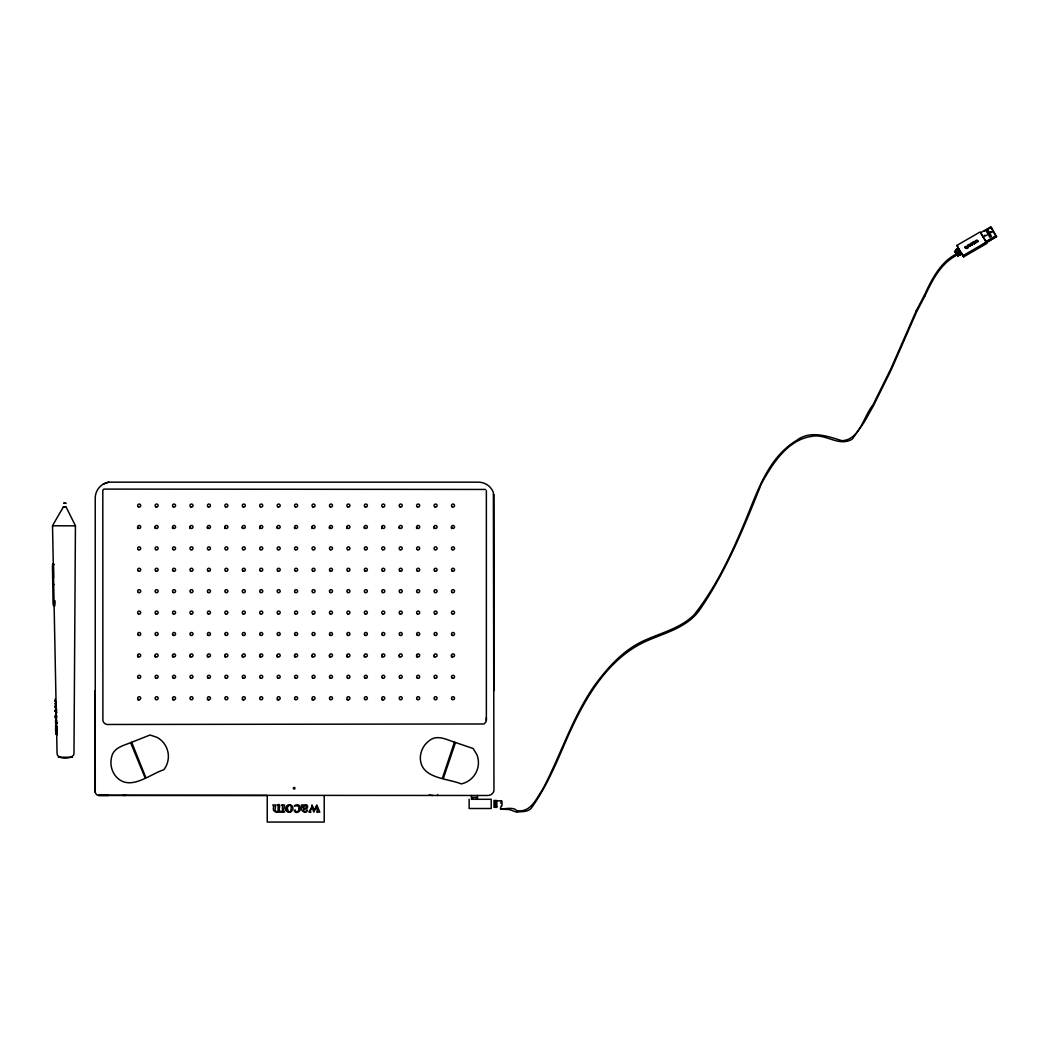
<?xml version="1.0" encoding="UTF-8"?>
<svg xmlns="http://www.w3.org/2000/svg" width="1049" height="1049" viewBox="0 0 1049 1049"><rect width="100%" height="100%" fill="white"/><g stroke="black" fill="none" stroke-linecap="round" stroke-linejoin="round"><path stroke-width="1.5" d="M56.187 709.465L56.24 710.475L56.358 709.74M95.223 700.273L95.223 694.805M103.34 484.1L108.65 482.16L478.383 482.16A16.05 16.05 0 0 1 493.371 492.466L493.961 790.71A6.202 6.202 0 0 1 487.929 795.483L97.806 795.273A4.209 4.209 0 0 1 95.262 792.192L95.223 790.815M55.295 709.675L56.2 708.193L55.217 710.973L56.436 713.15C56.502 709.15 56.344 714.867 56.423 712.376M55.676 727.954L55.912 729.527M56.2 729.829L55.794 728.281M55.912 723.613L55.82 719.863L56.502 723.98M55.663 723.561L55.754 721.004M55.833 732.818L55.61 729.855L56.371 729.855M55.61 732.228C55.767 731.179 58.744 728.793 56.069 729.829M56.436 708.862L56.358 710.291L56.462 709.15M56.685 723.679L56.738 722.328L56.397 723.81M56.502 711.615L56.056 709.216M55.374 711.196L56.003 709.885L55.741 711.445M55.545 706.646L55.4 707.157M56.371 718.329C55.82 708.718 54.889 723.823 55.833 714.933M56.279 718.775L56.62 716.179L56.384 716.821M53.696 584.372L54.142 604.683A3.081 0.721 90 0 0 55.046 605.168M55.138 701.44L55.715 702.266M55.164 699.145L55.151 701.034M55.322 716.546L55.636 715.352L55.322 716.152M55.663 727.009C55.361 724.649 55.741 727.849 56.725 728.15M56.567 725.947L56.816 728.163L56.58 727.468M56.121 733.146L56.83 732.582M55.676 708.94L55.663 709.281M55.728 718.067L55.479 717.096M55.571 721.463L56.017 724.859L55.702 723.862M55.899 709.911L55.885 711.445M485.569 489.45L103.943 489.096A2.859 2.859 0 0 0 102.802 490.394L102.894 720.558A5.088 5.088 0 0 0 107.037 724.479L484.087 723.98L485.989 721.843L486.369 719.719L486.369 490.67M55.571 728.124L55.807 727.954M56.384 710.461L56.03 711.471M55.82 730.851L55.859 731.887M55.781 731.297L55.925 732.648M56.502 710.291L56.135 711.484L56.358 710.816M55.99 720.65L55.663 721.502M55.754 709.911L55.859 708.665M500.845 803.272C502.051 796.165 502.746 808.858 500.898 806.196M55.951 713.845L55.728 715.09M56.003 713.805L55.597 714.539M56.344 724.649L55.977 723.836M442.403 778.174L454.453 742.168L473.165 748.527L476.967 754.821A21.714 21.714 0 0 1 461.232 783.905C446.966 778.017 420.531 778.856 420.308 757.758C420.518 750.914 423.862 744.593 429.395 740.568C437.263 734.3 446.31 739.597 454.453 742.168M443.307 778.489L455.489 742.522M55.623 720.06C57.052 719.299 56.371 722.066 56.2 719.575M54.089 604.394L57.066 753.562C57.105 759.961 73.653 759.41 73.981 753.615L75.436 525.733L66.139 507.073L63.268 507.087L52.516 525.667L53.696 584.555L52.752 584.686L53.066 603.66A3.081 0.721 -90 0 0 53.722 605.64A3.081 0.721 -90 0 0 54.391 603.818L54.338 600.657M56.476 723.692L56.594 722.328M916.21 310.845L890.863 368.737L872.834 405.098C863.379 416.637 859.787 439.819 841.901 440.698C827.7 436.227 810.156 429.946 796.716 440.331C767.855 457.587 757.404 491.797 745.21 520.96C731.559 553.859 716.165 586.916 693.953 614.95C681.181 627.564 663.27 632.259 647.246 639.208C624.679 648.23 607.909 667.085 593.918 686.295C572.111 718.001 560.664 755.096 542.857 788.953C536.196 798.643 530.86 813.001 516.737 810.628C512.922 805.501 497.803 811.179 500.701 807.625M500.596 809.133L509.289 809.526L516.659 812.175C521.51 811.27 527.201 812.437 531.056 808.451C547.237 786.239 557.307 760.551 568.309 735.546C585.145 698.057 607.987 657.854 647.351 640.69C665.63 632.744 687.397 627.315 699.631 610.02C726.38 571.115 744.029 527.136 761.535 483.563C772.221 464.104 787.55 439.793 811.467 436.423C825.825 433.185 838.649 447.254 852.234 439.177L864.127 422.327L873.174 406.291L891.257 369.825L916.551 312.038L924.851 296.08M916.183 310.897L924.51 294.9M924.471 294.953C931.617 279.454 939.891 263.076 955.429 254.422M924.825 296.146C932.115 280.83 940.074 264.453 955.573 255.877M56.384 705.203L55.269 707.17M55.387 706.161L55.846 702.266M56.24 704.771L55.374 703.263L56.318 701.951M967.847 247.472C966.142 240.509 971.19 251.498 966.037 246.331C968.384 248.587 964.883 248.783 965.29 246.567C963.533 247.446 966.588 249.557 967.716 247.826M56.462 726.537L55.571 726.616M955.98 253.215L954.485 251.104L957.737 256.126L961.041 254.212L960.478 253.215M961.382 253.189L961.907 254.173L956.767 245.479L980.094 231.973L987.03 243.329L963.703 256.848L958.498 248.98M991.541 227.803L990.623 226.938L980.592 232.747L986.532 242.555L996.55 236.746L991.489 227.659M984.211 231.344L991.043 227.384M983.083 237.205L984.88 235.212L985.313 235.973L990.348 233.114L989.889 232.288L991.017 231.619L991.475 232.432L993.154 231.475M985.654 241.834L995.685 236.025M984.985 242.476L995.921 236.143L990.623 226.938M962.576 255.904L985.89 242.385M982.756 244.483L996.419 236.563M131.689 742.272C123.821 745.577 113.489 747.386 111.548 757.26C109.935 763.895 111.469 770.897 115.731 776.247C129.552 792.192 149.181 774.45 163.854 769.717A21.714 21.714 0 0 0 157.048 737.368L150.073 735.008L131.689 742.272L145.798 777.532M961.002 254.212L957.383 248.639L961.002 254.212L960.569 253.373M956.386 249.518L959.783 254.264M957.737 256.126L957.291 255.3M56.554 734.13L56.934 734.785L56.83 732.845M63.242 507.073L66.126 507.06M74.807 525.837L52.673 525.772M58.403 757.194L72.46 757.234M56.043 701.965L55.282 700.942M55.977 705.203L55.112 703.669M55.217 710.973L55.282 711.655M55.243 711.34L56.371 711.524M56.436 714.631L55.702 714.946M56.213 715.457L56.108 715.156M55.571 717.254L55.767 718.578M55.518 720.532L56.633 720.938M55.479 720.82L56.213 720.702M56.554 721.45L56.541 721.266M55.899 732.438L55.899 733.618M55.702 733.369L56.161 734.051M56.056 733.959L56.843 734.103M53.669 584.319L52.752 584.345L52.45 565.713A3.081 0.721 90 0 1 53.63 564.847M137.655 699.735L139.176 699.735M172.534 699.735L174.042 699.735M207.4 699.735L208.921 699.735M242.267 699.735L243.788 699.735M277.146 699.735L278.654 699.735M312.012 699.735L313.533 699.735M346.878 699.735L348.399 699.735M381.757 699.735L383.278 699.735M429.159 795.024L432.922 795.483M123.126 795.299L125.841 795.299M495.875 801.056L496.833 801.056M496.072 806.445L496.833 806.445M108.65 795.483L98.344 795.444L267.246 795.483L267.246 822.062L324.22 822.062L324.22 795.483M496.833 800.833L501.697 800.859M55.387 707.721L55.282 705.833M56.83 729.265L56.869 731.468M56.895 732.582L56.712 734.785M958.196 248.456L961.422 253.307M957.278 249.072L960.923 254.75L960.399 253.766M957.173 250.239L956.4 249.216L960.058 254.776M995.619 235.894L996.55 236.746M956.767 245.479L957.894 246.436M956.452 249.36L959.887 254.881M958.812 249.282L960.071 251.117M958.747 249.151L959.94 250.947M958.537 250.895L958.157 250.318L958.956 251.524M959.284 251.34L958.393 250.003L959.258 251.301M286.193 810.562L287.492 811.86A3.488 3.488 0 0 0 288.829 812.306L291.137 811.808L292.776 809.435A4.668 4.668 0 0 0 292.868 807.861L292.16 806.104A3.514 3.514 0 0 0 291.124 805.199A3.632 3.632 0 0 0 290.258 804.858A3.855 3.855 0 0 0 288.816 804.78A3.226 3.226 0 0 0 287.492 805.278A3.606 3.606 0 0 0 286.456 806.288L286.193 806.72A4.117 4.117 0 0 0 285.826 807.678A4.38 4.38 0 0 0 285.734 809.212M958.681 254.264L959.297 255.405L955.573 249.688L959.232 255.261L958.76 254.435M960.438 253.884L957.435 249.387M961.527 252.94L963.703 256.848M130.627 742.705L145.09 777.82M56.489 716.297L56.436 715.497M55.663 728.622L55.571 729.448M56.633 725.96L56.672 728.163M54.902 600.631L54.954 603.804M53.565 577.776L53.473 563.89A3.095 0.918 88.5 0 1 53.984 564.454M486.316 717.647L486.356 720.44M56.646 730.773L56.646 731.455M123.376 795.483L125.762 795.299M95.223 693.166L95.223 690.675L95.262 792.192L95.223 498.183A16.273 16.273 0 0 1 108.65 482.16M496.833 800.505L496.833 807.468M496.072 800.426L496.072 807.376M495.875 800.505L495.875 807.468M495.115 800.426L495.115 807.376M494.748 800.505L494.748 807.468M494 494.525L494 690.675M493.987 800.426L493.987 807.376M477.492 795.483L477.492 799.286M476.443 799.286L476.443 797.384L472.653 797.384L472.653 799.286M471.421 795.483L471.421 799.286L491.194 799.286L491.194 808.504L469.139 808.504L469.139 799.286M451.49 526.965L451.49 528.486M451.49 655.402L451.49 656.923M437.669 794.578L437.669 795.483M434.063 526.965L434.063 528.486M434.063 655.402L434.063 656.923M416.623 526.965L416.623 528.486M416.623 655.402L416.623 656.923M399.184 526.965L399.184 528.486M399.184 655.402L399.184 656.923M381.757 526.965L381.757 528.486M381.757 655.402L381.757 656.923M364.318 526.965L364.318 528.486M364.318 655.402L364.318 656.923M346.878 526.965L346.878 528.486M346.878 655.402L346.878 656.923M329.452 526.965L329.452 528.486M329.452 655.402L329.452 656.923M312.012 526.965L312.012 528.486M312.012 655.402L312.012 656.923M294.572 526.965L294.572 528.486M294.572 655.402L294.572 656.923M277.146 526.965L277.146 528.486M277.146 655.402L277.146 656.923M259.706 526.965L259.706 528.486M259.706 655.402L259.706 656.923M242.267 526.965L242.267 528.486M242.267 655.402L242.267 656.923M224.84 526.965L224.84 528.486M224.84 655.402L224.84 656.923M207.4 526.965L207.4 528.486M207.4 655.402L207.4 656.923M189.961 526.965L189.961 528.486M189.961 655.402L189.961 656.923M172.534 526.965L172.534 528.486M172.534 655.402L172.534 656.923M155.095 526.965L155.095 528.486M155.095 655.402L155.095 656.923M137.655 526.965L137.655 528.486M137.655 655.402L137.655 656.923M286.259 810.615A3.488 3.488 0 0 1 285.8 809.277M975.845 242.634C975.872 245.02 974.246 238.005 976.829 241.716C974.718 237.782 980.199 242.031 977.786 241.637C976.213 238.516 977.956 244.548 975.57 241.113L975.845 242.634M302.387 806.484C298.795 811.218 307.685 814.824 307.147 809.972C306.347 811.506 303.017 813.106 303.594 808.963C309.691 810.352 308.183 801.698 303.567 805.789L303.476 804.976L301.43 804.976L302.387 806.484M273.658 806.484C271.612 813.5 278.732 812.608 282.456 811.493L282.509 812.254L284.607 811.874L283.597 811.323L284.502 804.976L281.578 804.976L282.483 805.514L282.443 810.929A2.373 2.373 0 0 1 281.25 811.572C276.162 811.559 282.981 802.38 277.211 804.976L278.116 805.514L278.169 810.89L277.382 811.388L275.769 811.428L274.982 810.208L275.73 804.976L272.819 804.976L273.658 806.484M971.217 244.928L972.397 245.06L972.751 243.604A1.469 1.429 -50.1 0 0 972.489 243.198C967.939 242.712 974.678 244.561 971.217 244.928M303.62 807.127L303.594 808.477C307.593 809.33 306.819 803.416 303.594 806.406L303.62 807.127M974.587 242.962L974.246 243.735L973.629 243.106L974.101 241.454L972.41 242.371L974.298 243.932A1.442 1.403 -50.1 0 0 974.836 243.552L974.626 242.896M968.463 245.178L968.463 245.335A1.416 1.377 -50.1 0 0 968.725 246.095L970.194 246.371L970.705 245.007A1.508 1.469 -50.1 0 0 970.482 244.561L969.289 244.168L968.463 245.178M287.203 807.691C290.639 821.734 294.14 797.738 287.203 807.691M299.031 808.766C299.883 811.585 294.808 813.119 295.293 810.025C292.605 809.566 295.503 813.5 297.287 812.306A3.396 3.396 0 0 0 298.69 811.782A4.012 4.012 0 0 0 299.45 811.113A4.104 4.104 0 0 0 300.224 809.854A4.012 4.012 0 0 0 300.486 808.412L300.368 807.363A3.449 3.449 0 0 0 299.765 806.065A3.213 3.213 0 0 0 298.742 805.186A3.606 3.606 0 0 0 297.431 804.78L295.333 805.173A3.422 3.422 0 0 0 294.245 806.038C294.231 806.222 299.935 804.426 299.031 808.766M968.804 244.797C969.551 248.508 971.531 243.499 968.804 244.797M293.392 788.022C294.559 791.654 296.211 785.465 293.392 788.022M317.493 811.034L316.759 812.11L319.788 812.11L316.798 804.937L314.398 810.326L311.946 804.937C313.599 808.11 305.272 813.277 310.937 812.11L310.111 811.572L311.907 806.655L313.808 812.11L316.195 806.76L317.493 811.034M974.167 242.24C973.144 244.168 973.21 240.772 974.167 242.24M988.197 230.518L986.532 231.488L987.45 233.14L989.115 232.183L988.197 230.518M990.492 234.648L988.892 235.579L989.745 237.271L991.423 236.313L990.492 234.648M63.648 503.271L65.838 503.284L63.648 503.271M63.648 507.06L64.579 507.126L63.648 507.087M434.824 699.539A1.521 1.521 0 0 0 437.092 698.214A1.521 1.521 0 0 0 434.824 696.903A1.521 1.521 0 0 0 434.824 699.539M434.824 678.126A1.521 1.521 0 0 0 437.092 676.815A1.521 1.521 0 0 0 434.824 675.49A1.521 1.521 0 0 0 434.824 678.126M434.824 656.726A1.521 1.521 0 0 0 437.092 655.402A1.521 1.521 0 0 0 434.824 654.091A1.521 1.521 0 0 0 434.824 656.726M434.824 635.314A1.521 1.521 0 0 0 437.092 634.002A1.521 1.521 0 0 0 434.824 632.678A1.521 1.521 0 0 0 434.824 635.314M434.824 613.914A1.521 1.521 0 0 0 437.092 612.59A1.521 1.521 0 0 0 434.824 611.279A1.521 1.521 0 0 0 434.824 613.914M434.824 592.501A1.521 1.521 0 0 0 437.092 591.19A1.521 1.521 0 0 0 434.824 589.866A1.521 1.521 0 0 0 434.824 592.501M434.824 571.102A1.521 1.521 0 0 0 437.092 569.777A1.521 1.521 0 0 0 434.824 568.466A1.521 1.521 0 0 0 434.824 571.102M434.824 549.689A1.521 1.521 0 0 0 437.092 548.378A1.521 1.521 0 0 0 434.824 547.053A1.521 1.521 0 0 0 434.824 549.689M434.824 528.29A1.521 1.521 0 0 0 437.092 526.965A1.521 1.521 0 0 0 434.824 525.654A1.521 1.521 0 0 0 434.824 528.29M434.824 506.877A1.521 1.521 0 0 0 437.092 505.566A1.521 1.521 0 0 0 434.824 504.241A1.521 1.521 0 0 0 434.824 506.877M417.384 699.539A1.521 1.521 0 0 0 419.666 698.214A1.521 1.521 0 0 0 417.384 696.903A1.521 1.521 0 0 0 417.384 699.539M417.384 678.126A1.521 1.521 0 0 0 419.666 676.815A1.521 1.521 0 0 0 417.384 675.49A1.521 1.521 0 0 0 417.384 678.126M417.384 656.726A1.521 1.521 0 0 0 419.666 655.402A1.521 1.521 0 0 0 417.384 654.091A1.521 1.521 0 0 0 417.384 656.726M417.384 635.314A1.521 1.521 0 0 0 419.666 634.002A1.521 1.521 0 0 0 417.384 632.678A1.521 1.521 0 0 0 417.384 635.314M417.384 613.914A1.521 1.521 0 0 0 419.666 612.59A1.521 1.521 0 0 0 417.384 611.279A1.521 1.521 0 0 0 417.384 613.914M417.384 592.501A1.521 1.521 0 0 0 419.666 591.19A1.521 1.521 0 0 0 417.384 589.866A1.521 1.521 0 0 0 417.384 592.501M417.384 571.102A1.521 1.521 0 0 0 419.666 569.777A1.521 1.521 0 0 0 417.384 568.466A1.521 1.521 0 0 0 417.384 571.102M417.384 549.689A1.521 1.521 0 0 0 419.666 548.378A1.521 1.521 0 0 0 417.384 547.053A1.521 1.521 0 0 0 417.384 549.689M417.384 528.29A1.521 1.521 0 0 0 419.666 526.965A1.521 1.521 0 0 0 417.384 525.654A1.521 1.521 0 0 0 417.384 528.29M417.384 506.877A1.521 1.521 0 0 0 419.666 505.566A1.521 1.521 0 0 0 417.384 504.241A1.521 1.521 0 0 0 417.384 506.877M399.944 699.539A1.521 1.521 0 0 0 402.226 698.214A1.521 1.521 0 0 0 399.944 696.903A1.521 1.521 0 0 0 399.944 699.539M399.944 678.126A1.521 1.521 0 0 0 402.226 676.815A1.521 1.521 0 0 0 399.944 675.49A1.521 1.521 0 0 0 399.944 678.126M399.944 656.726A1.521 1.521 0 0 0 402.226 655.402A1.521 1.521 0 0 0 399.944 654.091A1.521 1.521 0 0 0 399.944 656.726M399.944 635.314A1.521 1.521 0 0 0 402.226 634.002A1.521 1.521 0 0 0 399.944 632.678A1.521 1.521 0 0 0 399.944 635.314M399.944 613.914A1.521 1.521 0 0 0 402.226 612.59A1.521 1.521 0 0 0 399.944 611.279A1.521 1.521 0 0 0 399.944 613.914M399.944 592.501A1.521 1.521 0 0 0 402.226 591.19A1.521 1.521 0 0 0 399.944 589.866A1.521 1.521 0 0 0 399.944 592.501M399.944 571.102A1.521 1.521 0 0 0 402.226 569.777A1.521 1.521 0 0 0 399.944 568.466A1.521 1.521 0 0 0 399.944 571.102M399.944 549.689A1.521 1.521 0 0 0 402.226 548.378A1.521 1.521 0 0 0 399.944 547.053A1.521 1.521 0 0 0 399.944 549.689M399.944 528.29A1.521 1.521 0 0 0 402.226 526.965A1.521 1.521 0 0 0 399.944 525.654A1.521 1.521 0 0 0 399.944 528.29M399.944 506.877A1.521 1.521 0 0 0 402.226 505.566A1.521 1.521 0 0 0 399.944 504.241A1.521 1.521 0 0 0 399.944 506.877M382.518 699.539A1.521 1.521 0 0 0 384.786 698.214A1.521 1.521 0 0 0 382.518 696.903A1.521 1.521 0 0 0 382.518 699.539M382.518 678.126A1.521 1.521 0 0 0 384.786 676.815A1.521 1.521 0 0 0 382.518 675.49A1.521 1.521 0 0 0 382.518 678.126M382.518 656.726A1.521 1.521 0 0 0 384.786 655.402A1.521 1.521 0 0 0 382.518 654.091A1.521 1.521 0 0 0 382.518 656.726M382.518 635.314A1.521 1.521 0 0 0 384.786 634.002A1.521 1.521 0 0 0 382.518 632.678A1.521 1.521 0 0 0 382.518 635.314M382.518 613.914A1.521 1.521 0 0 0 384.786 612.59A1.521 1.521 0 0 0 382.518 611.279A1.521 1.521 0 0 0 382.518 613.914M382.518 592.501A1.521 1.521 0 0 0 384.786 591.19A1.521 1.521 0 0 0 382.518 589.866A1.521 1.521 0 0 0 382.518 592.501M382.518 571.102A1.521 1.521 0 0 0 384.786 569.777A1.521 1.521 0 0 0 382.518 568.466A1.521 1.521 0 0 0 382.518 571.102M382.518 549.689A1.521 1.521 0 0 0 384.786 548.378A1.521 1.521 0 0 0 382.518 547.053A1.521 1.521 0 0 0 382.518 549.689M382.518 528.29A1.521 1.521 0 0 0 384.786 526.965A1.521 1.521 0 0 0 382.518 525.654A1.521 1.521 0 0 0 382.518 528.29M382.518 506.877A1.521 1.521 0 0 0 384.786 505.566A1.521 1.521 0 0 0 382.518 504.241A1.521 1.521 0 0 0 382.518 506.877M365.078 656.726A1.521 1.521 0 0 0 367.36 655.402A1.521 1.521 0 0 0 365.078 654.091A1.521 1.521 0 0 0 365.078 656.726M365.078 699.539A1.521 1.521 0 0 0 367.36 698.214A1.521 1.521 0 0 0 365.078 696.903A1.521 1.521 0 0 0 365.078 699.539M365.078 678.126A1.521 1.521 0 0 0 367.36 676.815A1.521 1.521 0 0 0 365.078 675.49A1.521 1.521 0 0 0 365.078 678.126M365.078 635.314A1.521 1.521 0 0 0 367.36 634.002A1.521 1.521 0 0 0 365.078 632.678A1.521 1.521 0 0 0 365.078 635.314M365.078 613.914A1.521 1.521 0 0 0 367.36 612.59A1.521 1.521 0 0 0 365.078 611.279A1.521 1.521 0 0 0 365.078 613.914M365.078 592.501A1.521 1.521 0 0 0 367.36 591.19A1.521 1.521 0 0 0 365.078 589.866A1.521 1.521 0 0 0 365.078 592.501M365.078 571.102A1.521 1.521 0 0 0 367.36 569.777A1.521 1.521 0 0 0 365.078 568.466A1.521 1.521 0 0 0 365.078 571.102M365.078 549.689A1.521 1.521 0 0 0 367.36 548.378A1.521 1.521 0 0 0 365.078 547.053A1.521 1.521 0 0 0 365.078 549.689M365.078 528.29A1.521 1.521 0 0 0 367.36 526.965A1.521 1.521 0 0 0 365.078 525.654A1.521 1.521 0 0 0 365.078 528.29M365.078 506.877A1.521 1.521 0 0 0 367.36 505.566A1.521 1.521 0 0 0 365.078 504.241A1.521 1.521 0 0 0 365.078 506.877M347.639 699.539A1.521 1.521 0 0 0 349.92 698.214A1.521 1.521 0 0 0 347.639 696.903A1.521 1.521 0 0 0 347.639 699.539M347.639 678.126A1.521 1.521 0 0 0 349.92 676.815A1.521 1.521 0 0 0 347.639 675.49A1.521 1.521 0 0 0 347.639 678.126M347.639 656.726A1.521 1.521 0 0 0 349.92 655.402A1.521 1.521 0 0 0 347.639 654.091A1.521 1.521 0 0 0 347.639 656.726M347.639 635.314A1.521 1.521 0 0 0 349.92 634.002A1.521 1.521 0 0 0 347.639 632.678A1.521 1.521 0 0 0 347.639 635.314M347.639 613.914A1.521 1.521 0 0 0 349.92 612.59A1.521 1.521 0 0 0 347.639 611.279A1.521 1.521 0 0 0 347.639 613.914M347.639 592.501A1.521 1.521 0 0 0 349.92 591.19A1.521 1.521 0 0 0 347.639 589.866A1.521 1.521 0 0 0 347.639 592.501M347.639 571.102A1.521 1.521 0 0 0 349.92 569.777A1.521 1.521 0 0 0 347.639 568.466A1.521 1.521 0 0 0 347.639 571.102M347.639 549.689A1.521 1.521 0 0 0 349.92 548.378A1.521 1.521 0 0 0 347.639 547.053A1.521 1.521 0 0 0 347.639 549.689M347.639 528.29A1.521 1.521 0 0 0 349.92 526.965A1.521 1.521 0 0 0 347.639 525.654A1.521 1.521 0 0 0 347.639 528.29M347.639 506.877A1.521 1.521 0 0 0 349.92 505.566A1.521 1.521 0 0 0 347.639 504.241A1.521 1.521 0 0 0 347.639 506.877M330.212 656.726A1.521 1.521 0 0 0 332.481 655.402A1.521 1.521 0 0 0 330.212 654.091A1.521 1.521 0 0 0 330.212 656.726M330.212 699.539A1.521 1.521 0 0 0 332.481 698.214A1.521 1.521 0 0 0 330.212 696.903A1.521 1.521 0 0 0 330.212 699.539M330.212 678.126A1.521 1.521 0 0 0 332.481 676.815A1.521 1.521 0 0 0 330.212 675.49A1.521 1.521 0 0 0 330.212 678.126M330.212 635.314A1.521 1.521 0 0 0 332.481 634.002A1.521 1.521 0 0 0 330.212 632.678A1.521 1.521 0 0 0 330.212 635.314M330.212 613.914A1.521 1.521 0 0 0 332.481 612.59A1.521 1.521 0 0 0 330.212 611.279A1.521 1.521 0 0 0 330.212 613.914M330.212 592.501A1.521 1.521 0 0 0 332.481 591.19A1.521 1.521 0 0 0 330.212 589.866A1.521 1.521 0 0 0 330.212 592.501M330.212 571.102A1.521 1.521 0 0 0 332.481 569.777A1.521 1.521 0 0 0 330.212 568.466A1.521 1.521 0 0 0 330.212 571.102M330.212 549.689A1.521 1.521 0 0 0 332.481 548.378A1.521 1.521 0 0 0 330.212 547.053A1.521 1.521 0 0 0 330.212 549.689M330.212 528.29A1.521 1.521 0 0 0 332.481 526.965A1.521 1.521 0 0 0 330.212 525.654A1.521 1.521 0 0 0 330.212 528.29M330.212 506.877A1.521 1.521 0 0 0 332.481 505.566A1.521 1.521 0 0 0 330.212 504.241A1.521 1.521 0 0 0 330.212 506.877M312.772 699.539A1.521 1.521 0 0 0 315.054 698.214A1.521 1.521 0 0 0 312.772 696.903A1.521 1.521 0 0 0 312.772 699.539M312.772 678.126A1.521 1.521 0 0 0 315.054 676.815A1.521 1.521 0 0 0 312.772 675.49A1.521 1.521 0 0 0 312.772 678.126M312.772 656.726A1.521 1.521 0 0 0 315.054 655.402A1.521 1.521 0 0 0 312.772 654.091A1.521 1.521 0 0 0 312.772 656.726M312.772 635.314A1.521 1.521 0 0 0 315.054 634.002A1.521 1.521 0 0 0 312.772 632.678A1.521 1.521 0 0 0 312.772 635.314M312.772 613.914A1.521 1.521 0 0 0 315.054 612.59A1.521 1.521 0 0 0 312.772 611.279A1.521 1.521 0 0 0 312.772 613.914M312.772 592.501A1.521 1.521 0 0 0 315.054 591.19A1.521 1.521 0 0 0 312.772 589.866A1.521 1.521 0 0 0 312.772 592.501M312.772 571.102A1.521 1.521 0 0 0 315.054 569.777A1.521 1.521 0 0 0 312.772 568.466A1.521 1.521 0 0 0 312.772 571.102M312.772 549.689A1.521 1.521 0 0 0 315.054 548.378A1.521 1.521 0 0 0 312.772 547.053A1.521 1.521 0 0 0 312.772 549.689M312.772 528.29A1.521 1.521 0 0 0 315.054 526.965A1.521 1.521 0 0 0 312.772 525.654A1.521 1.521 0 0 0 312.772 528.29M312.772 506.877A1.521 1.521 0 0 0 315.054 505.566A1.521 1.521 0 0 0 312.772 504.241A1.521 1.521 0 0 0 312.772 506.877M295.333 699.539A1.521 1.521 0 0 0 297.614 698.214A1.521 1.521 0 0 0 295.333 696.903A1.521 1.521 0 0 0 295.333 699.539M295.333 678.126A1.521 1.521 0 0 0 297.614 676.815A1.521 1.521 0 0 0 295.333 675.49A1.521 1.521 0 0 0 295.333 678.126M295.333 656.726A1.521 1.521 0 0 0 297.614 655.402A1.521 1.521 0 0 0 295.333 654.091A1.521 1.521 0 0 0 295.333 656.726M295.333 635.314A1.521 1.521 0 0 0 297.614 634.002A1.521 1.521 0 0 0 295.333 632.678A1.521 1.521 0 0 0 295.333 635.314M295.333 613.914A1.521 1.521 0 0 0 297.614 612.59A1.521 1.521 0 0 0 295.333 611.279A1.521 1.521 0 0 0 295.333 613.914M295.333 592.501A1.521 1.521 0 0 0 297.614 591.19A1.521 1.521 0 0 0 295.333 589.866A1.521 1.521 0 0 0 295.333 592.501M295.333 571.102A1.521 1.521 0 0 0 297.614 569.777A1.521 1.521 0 0 0 295.333 568.466A1.521 1.521 0 0 0 295.333 571.102M295.333 549.689A1.521 1.521 0 0 0 297.614 548.378A1.521 1.521 0 0 0 295.333 547.053A1.521 1.521 0 0 0 295.333 549.689M295.333 528.29A1.521 1.521 0 0 0 297.614 526.965A1.521 1.521 0 0 0 295.333 525.654A1.521 1.521 0 0 0 295.333 528.29M295.333 506.877A1.521 1.521 0 0 0 297.614 505.566A1.521 1.521 0 0 0 295.333 504.241A1.521 1.521 0 0 0 295.333 506.877M277.906 699.539A1.521 1.521 0 0 0 280.175 698.214A1.521 1.521 0 0 0 277.906 696.903A1.521 1.521 0 0 0 277.906 699.539M277.906 678.126A1.521 1.521 0 0 0 280.175 676.815A1.521 1.521 0 0 0 277.906 675.49A1.521 1.521 0 0 0 277.906 678.126M277.906 656.726A1.521 1.521 0 0 0 280.175 655.402A1.521 1.521 0 0 0 277.906 654.091A1.521 1.521 0 0 0 277.906 656.726M277.906 635.314A1.521 1.521 0 0 0 280.175 634.002A1.521 1.521 0 0 0 277.906 632.678A1.521 1.521 0 0 0 277.906 635.314M277.906 613.914A1.521 1.521 0 0 0 280.175 612.59A1.521 1.521 0 0 0 277.906 611.279A1.521 1.521 0 0 0 277.906 613.914M277.906 592.501A1.521 1.521 0 0 0 280.175 591.19A1.521 1.521 0 0 0 277.906 589.866A1.521 1.521 0 0 0 277.906 592.501M277.906 571.102A1.521 1.521 0 0 0 280.175 569.777A1.521 1.521 0 0 0 277.906 568.466A1.521 1.521 0 0 0 277.906 571.102M277.906 549.689A1.521 1.521 0 0 0 280.175 548.378A1.521 1.521 0 0 0 277.906 547.053A1.521 1.521 0 0 0 277.906 549.689M277.906 528.29A1.521 1.521 0 0 0 280.175 526.965A1.521 1.521 0 0 0 277.906 525.654A1.521 1.521 0 0 0 277.906 528.29M277.906 506.877A1.521 1.521 0 0 0 280.175 505.566A1.521 1.521 0 0 0 277.906 504.241A1.521 1.521 0 0 0 277.906 506.877M260.467 656.726A1.521 1.521 0 0 0 262.748 655.402A1.521 1.521 0 0 0 260.467 654.091A1.521 1.521 0 0 0 260.467 656.726M260.467 699.539A1.521 1.521 0 0 0 262.748 698.214A1.521 1.521 0 0 0 260.467 696.903A1.521 1.521 0 0 0 260.467 699.539M260.467 678.126A1.521 1.521 0 0 0 262.748 676.815A1.521 1.521 0 0 0 260.467 675.49A1.521 1.521 0 0 0 260.467 678.126M260.467 635.314A1.521 1.521 0 0 0 262.748 634.002A1.521 1.521 0 0 0 260.467 632.678A1.521 1.521 0 0 0 260.467 635.314M260.467 613.914A1.521 1.521 0 0 0 262.748 612.59A1.521 1.521 0 0 0 260.467 611.279A1.521 1.521 0 0 0 260.467 613.914M260.467 592.501A1.521 1.521 0 0 0 262.748 591.19A1.521 1.521 0 0 0 260.467 589.866A1.521 1.521 0 0 0 260.467 592.501M260.467 571.102A1.521 1.521 0 0 0 262.748 569.777A1.521 1.521 0 0 0 260.467 568.466A1.521 1.521 0 0 0 260.467 571.102M260.467 549.689A1.521 1.521 0 0 0 262.748 548.378A1.521 1.521 0 0 0 260.467 547.053A1.521 1.521 0 0 0 260.467 549.689M260.467 528.29A1.521 1.521 0 0 0 262.748 526.965A1.521 1.521 0 0 0 260.467 525.654A1.521 1.521 0 0 0 260.467 528.29M260.467 506.877A1.521 1.521 0 0 0 262.748 505.566A1.521 1.521 0 0 0 260.467 504.241A1.521 1.521 0 0 0 260.467 506.877M243.027 699.539A1.521 1.521 0 0 0 245.309 698.214A1.521 1.521 0 0 0 243.027 696.903A1.521 1.521 0 0 0 243.027 699.539M243.027 678.126A1.521 1.521 0 0 0 245.309 676.815A1.521 1.521 0 0 0 243.027 675.49A1.521 1.521 0 0 0 243.027 678.126M243.027 656.726A1.521 1.521 0 0 0 245.309 655.402A1.521 1.521 0 0 0 243.027 654.091A1.521 1.521 0 0 0 243.027 656.726M243.027 635.314A1.521 1.521 0 0 0 245.309 634.002A1.521 1.521 0 0 0 243.027 632.678A1.521 1.521 0 0 0 243.027 635.314M243.027 613.914A1.521 1.521 0 0 0 245.309 612.59A1.521 1.521 0 0 0 243.027 611.279A1.521 1.521 0 0 0 243.027 613.914M243.027 592.501A1.521 1.521 0 0 0 245.309 591.19A1.521 1.521 0 0 0 243.027 589.866A1.521 1.521 0 0 0 243.027 592.501M243.027 571.102A1.521 1.521 0 0 0 245.309 569.777A1.521 1.521 0 0 0 243.027 568.466A1.521 1.521 0 0 0 243.027 571.102M243.027 549.689A1.521 1.521 0 0 0 245.309 548.378A1.521 1.521 0 0 0 243.027 547.053A1.521 1.521 0 0 0 243.027 549.689M243.027 528.29A1.521 1.521 0 0 0 245.309 526.965A1.521 1.521 0 0 0 243.027 525.654A1.521 1.521 0 0 0 243.027 528.29M243.027 506.877A1.521 1.521 0 0 0 245.309 505.566A1.521 1.521 0 0 0 243.027 504.241A1.521 1.521 0 0 0 243.027 506.877M225.601 699.539A1.521 1.521 0 0 0 227.869 698.214A1.521 1.521 0 0 0 225.601 696.903A1.521 1.521 0 0 0 225.601 699.539M225.601 678.126A1.521 1.521 0 0 0 227.869 676.815A1.521 1.521 0 0 0 225.601 675.49A1.521 1.521 0 0 0 225.601 678.126M225.601 656.726A1.521 1.521 0 0 0 227.869 655.402A1.521 1.521 0 0 0 225.601 654.091A1.521 1.521 0 0 0 225.601 656.726M225.601 635.314A1.521 1.521 0 0 0 227.869 634.002A1.521 1.521 0 0 0 225.601 632.678A1.521 1.521 0 0 0 225.601 635.314M225.601 613.914A1.521 1.521 0 0 0 227.869 612.59A1.521 1.521 0 0 0 225.601 611.279A1.521 1.521 0 0 0 225.601 613.914M225.601 592.501A1.521 1.521 0 0 0 227.869 591.19A1.521 1.521 0 0 0 225.601 589.866A1.521 1.521 0 0 0 225.601 592.501M225.601 571.102A1.521 1.521 0 0 0 227.869 569.777A1.521 1.521 0 0 0 225.601 568.466A1.521 1.521 0 0 0 225.601 571.102M225.601 549.689A1.521 1.521 0 0 0 227.869 548.378A1.521 1.521 0 0 0 225.601 547.053A1.521 1.521 0 0 0 225.601 549.689M225.601 528.29A1.521 1.521 0 0 0 227.869 526.965A1.521 1.521 0 0 0 225.601 525.654A1.521 1.521 0 0 0 225.601 528.29M225.601 506.877A1.521 1.521 0 0 0 227.869 505.566A1.521 1.521 0 0 0 225.601 504.241A1.521 1.521 0 0 0 225.601 506.877M208.161 699.539A1.521 1.521 0 0 0 210.443 698.214A1.521 1.521 0 0 0 208.161 696.903A1.521 1.521 0 0 0 208.161 699.539M208.161 678.126A1.521 1.521 0 0 0 210.443 676.815A1.521 1.521 0 0 0 208.161 675.49A1.521 1.521 0 0 0 208.161 678.126M208.161 656.726A1.521 1.521 0 0 0 210.443 655.402A1.521 1.521 0 0 0 208.161 654.091A1.521 1.521 0 0 0 208.161 656.726M208.161 635.314A1.521 1.521 0 0 0 210.443 634.002A1.521 1.521 0 0 0 208.161 632.678A1.521 1.521 0 0 0 208.161 635.314M208.161 613.914A1.521 1.521 0 0 0 210.443 612.59A1.521 1.521 0 0 0 208.161 611.279A1.521 1.521 0 0 0 208.161 613.914M208.161 592.501A1.521 1.521 0 0 0 210.443 591.19A1.521 1.521 0 0 0 208.161 589.866A1.521 1.521 0 0 0 208.161 592.501M208.161 571.102A1.521 1.521 0 0 0 210.443 569.777A1.521 1.521 0 0 0 208.161 568.466A1.521 1.521 0 0 0 208.161 571.102M208.161 549.689A1.521 1.521 0 0 0 210.443 548.378A1.521 1.521 0 0 0 208.161 547.053A1.521 1.521 0 0 0 208.161 549.689M208.161 528.29A1.521 1.521 0 0 0 210.443 526.965A1.521 1.521 0 0 0 208.161 525.654A1.521 1.521 0 0 0 208.161 528.29M208.161 506.877A1.521 1.521 0 0 0 210.443 505.566A1.521 1.521 0 0 0 208.161 504.241A1.521 1.521 0 0 0 208.161 506.877M190.721 699.539A1.521 1.521 0 0 0 193.003 698.214A1.521 1.521 0 0 0 190.721 696.903A1.521 1.521 0 0 0 190.721 699.539M190.721 678.126A1.521 1.521 0 0 0 193.003 676.815A1.521 1.521 0 0 0 190.721 675.49A1.521 1.521 0 0 0 190.721 678.126M190.721 656.726A1.521 1.521 0 0 0 193.003 655.402A1.521 1.521 0 0 0 190.721 654.091A1.521 1.521 0 0 0 190.721 656.726M190.721 635.314A1.521 1.521 0 0 0 193.003 634.002A1.521 1.521 0 0 0 190.721 632.678A1.521 1.521 0 0 0 190.721 635.314M190.721 613.914A1.521 1.521 0 0 0 193.003 612.59A1.521 1.521 0 0 0 190.721 611.279A1.521 1.521 0 0 0 190.721 613.914M190.721 592.501A1.521 1.521 0 0 0 193.003 591.19A1.521 1.521 0 0 0 190.721 589.866A1.521 1.521 0 0 0 190.721 592.501M190.721 571.102A1.521 1.521 0 0 0 193.003 569.777A1.521 1.521 0 0 0 190.721 568.466A1.521 1.521 0 0 0 190.721 571.102M190.721 549.689A1.521 1.521 0 0 0 193.003 548.378A1.521 1.521 0 0 0 190.721 547.053A1.521 1.521 0 0 0 190.721 549.689M190.721 528.29A1.521 1.521 0 0 0 193.003 526.965A1.521 1.521 0 0 0 190.721 525.654A1.521 1.521 0 0 0 190.721 528.29M190.721 506.877A1.521 1.521 0 0 0 193.003 505.566A1.521 1.521 0 0 0 190.721 504.241A1.521 1.521 0 0 0 190.721 506.877M173.295 699.539A1.521 1.521 0 0 0 175.563 698.214A1.521 1.521 0 0 0 173.295 696.903A1.521 1.521 0 0 0 173.295 699.539M173.295 678.126A1.521 1.521 0 0 0 175.563 676.815A1.521 1.521 0 0 0 173.295 675.49A1.521 1.521 0 0 0 173.295 678.126M173.295 656.726A1.521 1.521 0 0 0 175.563 655.402A1.521 1.521 0 0 0 173.295 654.091A1.521 1.521 0 0 0 173.295 656.726M173.295 635.314A1.521 1.521 0 0 0 175.563 634.002A1.521 1.521 0 0 0 173.295 632.678A1.521 1.521 0 0 0 173.295 635.314M173.295 613.914A1.521 1.521 0 0 0 175.563 612.59A1.521 1.521 0 0 0 173.295 611.279A1.521 1.521 0 0 0 173.295 613.914M173.295 592.501A1.521 1.521 0 0 0 175.563 591.19A1.521 1.521 0 0 0 173.295 589.866A1.521 1.521 0 0 0 173.295 592.501M173.295 571.102A1.521 1.521 0 0 0 175.563 569.777A1.521 1.521 0 0 0 173.295 568.466A1.521 1.521 0 0 0 173.295 571.102M173.295 549.689A1.521 1.521 0 0 0 175.563 548.378A1.521 1.521 0 0 0 173.295 547.053A1.521 1.521 0 0 0 173.295 549.689M173.295 528.29A1.521 1.521 0 0 0 175.563 526.965A1.521 1.521 0 0 0 173.295 525.654A1.521 1.521 0 0 0 173.295 528.29M173.295 506.877A1.521 1.521 0 0 0 175.563 505.566A1.521 1.521 0 0 0 173.295 504.241A1.521 1.521 0 0 0 173.295 506.877M155.855 699.539A1.521 1.521 0 0 0 158.137 698.214A1.521 1.521 0 0 0 155.855 696.903A1.521 1.521 0 0 0 155.855 699.539M155.855 678.126A1.521 1.521 0 0 0 158.137 676.815A1.521 1.521 0 0 0 155.855 675.49A1.521 1.521 0 0 0 155.855 678.126M155.855 656.726A1.521 1.521 0 0 0 158.137 655.402A1.521 1.521 0 0 0 155.855 654.091A1.521 1.521 0 0 0 155.855 656.726M155.855 635.314A1.521 1.521 0 0 0 158.137 634.002A1.521 1.521 0 0 0 155.855 632.678A1.521 1.521 0 0 0 155.855 635.314M155.855 613.914A1.521 1.521 0 0 0 158.137 612.59A1.521 1.521 0 0 0 155.855 611.279A1.521 1.521 0 0 0 155.855 613.914M155.855 592.501A1.521 1.521 0 0 0 158.137 591.19A1.521 1.521 0 0 0 155.855 589.866A1.521 1.521 0 0 0 155.855 592.501M155.855 571.102A1.521 1.521 0 0 0 158.137 569.777A1.521 1.521 0 0 0 155.855 568.466A1.521 1.521 0 0 0 155.855 571.102M155.855 549.689A1.521 1.521 0 0 0 158.137 548.378A1.521 1.521 0 0 0 155.855 547.053A1.521 1.521 0 0 0 155.855 549.689M155.855 528.29A1.521 1.521 0 0 0 158.137 526.965A1.521 1.521 0 0 0 155.855 525.654A1.521 1.521 0 0 0 155.855 528.29M155.855 506.877A1.521 1.521 0 0 0 158.137 505.566A1.521 1.521 0 0 0 155.855 504.241A1.521 1.521 0 0 0 155.855 506.877M138.416 699.539A1.521 1.521 0 0 0 140.697 698.214A1.521 1.521 0 0 0 138.416 696.903A1.521 1.521 0 0 0 138.416 699.539M138.416 678.126A1.521 1.521 0 0 0 140.697 676.815A1.521 1.521 0 0 0 138.416 675.49A1.521 1.521 0 0 0 138.416 678.126M138.416 656.726A1.521 1.521 0 0 0 140.697 655.402A1.521 1.521 0 0 0 138.416 654.091A1.521 1.521 0 0 0 138.416 656.726M138.416 635.314A1.521 1.521 0 0 0 140.697 634.002A1.521 1.521 0 0 0 138.416 632.678A1.521 1.521 0 0 0 138.416 635.314M138.416 613.914A1.521 1.521 0 0 0 140.697 612.59A1.521 1.521 0 0 0 138.416 611.279A1.521 1.521 0 0 0 138.416 613.914M138.416 592.501A1.521 1.521 0 0 0 140.697 591.19A1.521 1.521 0 0 0 138.416 589.866A1.521 1.521 0 0 0 138.416 592.501M138.416 571.102A1.521 1.521 0 0 0 140.697 569.777A1.521 1.521 0 0 0 138.416 568.466A1.521 1.521 0 0 0 138.416 571.102M138.416 549.689A1.521 1.521 0 0 0 140.697 548.378A1.521 1.521 0 0 0 138.416 547.053A1.521 1.521 0 0 0 138.416 549.689M138.416 528.29A1.521 1.521 0 0 0 140.697 526.965A1.521 1.521 0 0 0 138.416 525.654A1.521 1.521 0 0 0 138.416 528.29M138.416 506.877A1.521 1.521 0 0 0 140.697 505.566A1.521 1.521 0 0 0 138.416 504.241A1.521 1.521 0 0 0 138.416 506.877M451.935 699.29A1.521 1.521 0 0 0 454.479 698.608A1.521 1.521 0 0 0 452.617 696.746A1.521 1.521 0 0 0 451.935 699.29M452.25 678.126A1.521 1.521 0 0 0 454.532 676.815A1.521 1.521 0 0 0 452.25 675.49A1.521 1.521 0 0 0 452.25 678.126M452.25 656.726A1.521 1.521 0 0 0 454.532 655.402A1.521 1.521 0 0 0 452.25 654.091A1.521 1.521 0 0 0 452.25 656.726M452.25 635.314A1.521 1.521 0 0 0 454.532 634.002A1.521 1.521 0 0 0 452.25 632.678A1.521 1.521 0 0 0 452.25 635.314M452.25 613.914A1.521 1.521 0 0 0 454.532 612.59A1.521 1.521 0 0 0 452.25 611.279A1.521 1.521 0 0 0 452.25 613.914M452.25 592.501A1.521 1.521 0 0 0 454.532 591.19A1.521 1.521 0 0 0 452.25 589.866A1.521 1.521 0 0 0 452.25 592.501M452.25 571.102A1.521 1.521 0 0 0 454.532 569.777A1.521 1.521 0 0 0 452.25 568.466A1.521 1.521 0 0 0 452.25 571.102M452.25 549.689A1.521 1.521 0 0 0 454.532 548.378A1.521 1.521 0 0 0 452.25 547.053A1.521 1.521 0 0 0 452.25 549.689M452.25 528.29A1.521 1.521 0 0 0 454.532 526.965A1.521 1.521 0 0 0 452.25 525.654A1.521 1.521 0 0 0 452.25 528.29M452.25 506.877A1.521 1.521 0 0 0 454.532 505.566A1.521 1.521 0 0 0 452.25 504.241A1.521 1.521 0 0 0 452.25 506.877"/></g></svg>
